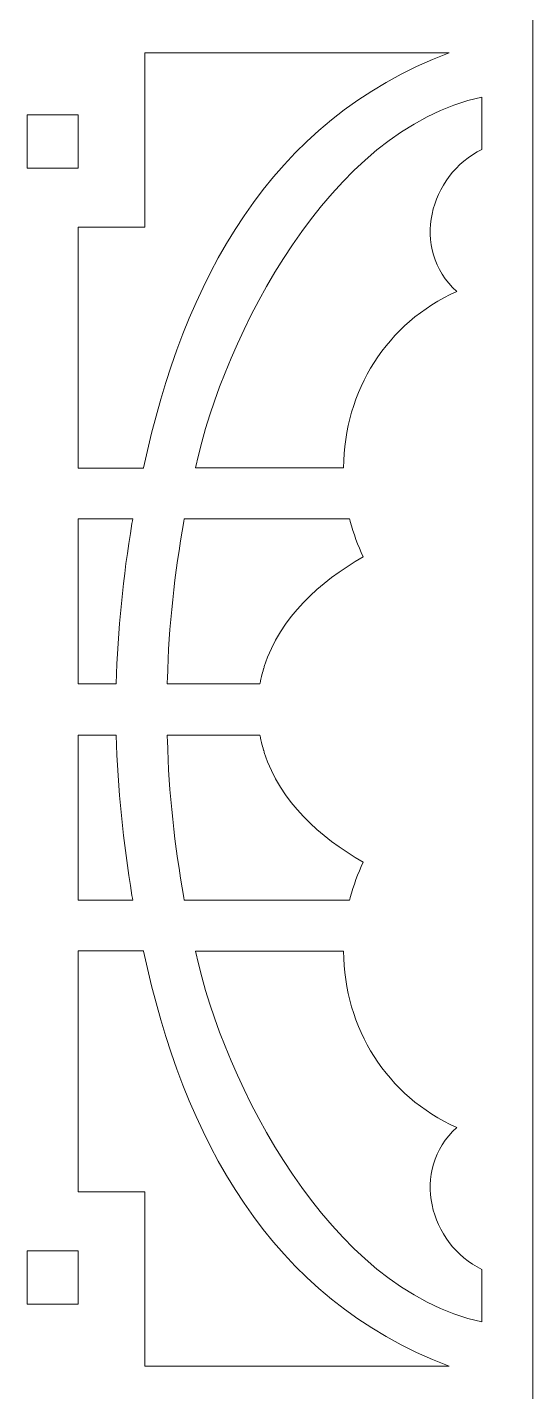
# Model space of a CAD drawing. Header units: centimetres. Extents: x -10 to 9.9, y -5 to 13.4.
# Drawn here: x 8.19 to 9.925, y -0.461 to 4.221 of the extents above; entities that cross this region are included whole.
import ezdxf

# ---------------------------------------------------------------- set-up
doc = ezdxf.new("R2010")
doc.units = ezdxf.units.CM
doc.header["$MEASUREMENT"] = 0
doc.layers.add('layer 1', color=7, linetype='Continuous')

msp = doc.modelspace()

# ---------------------------------------------------------------- linework, layer by layer
at = {"layer": 'layer 1', "color": 242, "lineweight": 9}
for points, knots in [([(0.17453, 13.44236), (0.17453, 13.44236), (0.34885, 13.44236), (0.34885, 13.44236), (0.34885, 13.44236), (0.34885, 13.44236), (9.75098, 13.44236), (9.75098, 13.44236), (9.75098, 13.44236), (9.75098, 13.44236), (9.9253, 13.44236), (9.9253, 13.44236), (9.9253, 13.44236), (9.9253, 13.44236), (9.9253, 13.26803), (9.9253, 13.26803), (9.9253, 13.26803), (9.9253, 13.26803), (9.9253, -4.82596), (9.9253, -4.82596), (9.9253, -4.82596), (9.9253, -4.82596), (9.9253, -5.00029), (9.9253, -5.00029), (9.9253, -5.00029), (9.9253, -5.00029), (9.75098, -5.00029), (9.75098, -5.00029), (9.75098, -5.00029), (9.75098, -5.00029), (0.34885, -5.00029), (0.34885, -5.00029), (0.34885, -5.00029), (0.34885, -5.00029), (0.17453, -5.00029), (0.17453, -5.00029), (0.17453, -5.00029), (0.17453, -5.00029), (0.17453, -4.82596), (0.17453, -4.82596), (0.17453, -4.82596), (0.17453, -4.82596), (0.17453, 13.26803), (0.17453, 13.26803), (0.17453, 13.26803), (0.17453, 13.26803), (0.17453, 13.44236), (0.17453, 13.44236)], [0, 0, 0, 0, 0.0769231, 0.0769231, 0.0769231, 0.0769231, 0.1538462, 0.1538462, 0.1538462, 0.1538462, 0.2307692, 0.2307692, 0.2307692, 0.2307692, 0.3076923, 0.3076923, 0.3076923, 0.3076923, 0.3846154, 0.3846154, 0.3846154, 0.3846154, 0.4615385, 0.4615385, 0.4615385, 0.4615385, 0.5384615, 0.5384615, 0.5384615, 0.5384615, 0.6153846, 0.6153846, 0.6153846, 0.6153846, 0.6923077, 0.6923077, 0.6923077, 0.6923077, 0.7692308, 0.7692308, 0.7692308, 0.7692308, 0.8461538, 0.8461538, 0.8461538, 0.8461538, 1, 1, 1, 1]), ([(8.36441, 3.53525), (8.36441, 3.53525), (8.36933, 3.53525), (8.36933, 3.53525), (8.36933, 3.53525), (8.36933, 3.53525), (8.36989, 3.53525), (8.36989, 3.53525), (8.36989, 3.53525), (8.36989, 3.53525), (8.37911, 3.53525), (8.37911, 3.53525), (8.37911, 3.53525), (8.37911, 3.53525), (8.37961, 3.53525), (8.37961, 3.53525), (8.37961, 3.53525), (8.37961, 3.53525), (8.38884, 3.53525), (8.38884, 3.53525), (8.38884, 3.53525), (8.38884, 3.53525), (8.38941, 3.53525), (8.38941, 3.53525), (8.38941, 3.53525), (8.38941, 3.53525), (8.39861, 3.53525), (8.39861, 3.53525), (8.39861, 3.53525), (8.39861, 3.53525), (8.39913, 3.53525), (8.39913, 3.53525), (8.39913, 3.53525), (8.39913, 3.53525), (8.40834, 3.53525), (8.40834, 3.53525), (8.40834, 3.53525), (8.40834, 3.53525), (8.40891, 3.53525), (8.40891, 3.53525), (8.40891, 3.53525), (8.40891, 3.53525), (8.41813, 3.53525), (8.41813, 3.53525), (8.41813, 3.53525), (8.41813, 3.53525), (8.41863, 3.53525), (8.41863, 3.53525), (8.41863, 3.53525), (8.41863, 3.53525), (8.42786, 3.53525), (8.42786, 3.53525), (8.42786, 3.53525), (8.42786, 3.53525), (8.42841, 3.53525), (8.42841, 3.53525), (8.42841, 3.53525), (8.42841, 3.53525), (8.43763, 3.53525), (8.43763, 3.53525), (8.43763, 3.53525), (8.43763, 3.53525), (8.43814, 3.53525), (8.43814, 3.53525), (8.43814, 3.53525), (8.43814, 3.53525), (8.44736, 3.53525), (8.44736, 3.53525), (8.44736, 3.53525), (8.44736, 3.53525), (8.44786, 3.53525), (8.44786, 3.53525), (8.44786, 3.53525), (8.44786, 3.53525), (8.45708, 3.53525), (8.45708, 3.53525), (8.45708, 3.53525), (8.45708, 3.53525), (8.45759, 3.53525), (8.45759, 3.53525), (8.45759, 3.53525), (8.45759, 3.53525), (8.46682, 3.53525), (8.46682, 3.53525), (8.46682, 3.53525), (8.46682, 3.53525), (8.46736, 3.53525), (8.46736, 3.53525), (8.46736, 3.53525), (8.46736, 3.53525), (8.4766, 3.53525), (8.4766, 3.53525), (8.4766, 3.53525), (8.4766, 3.53525), (8.4771, 3.53525), (8.4771, 3.53525), (8.4771, 3.53525), (8.4771, 3.53525), (8.48632, 3.53525), (8.48632, 3.53525), (8.48632, 3.53525), (8.48632, 3.53525), (8.48687, 3.53525), (8.48687, 3.53525), (8.48687, 3.53525), (8.48687, 3.53525), (8.4961, 3.53525), (8.4961, 3.53525), (8.4961, 3.53525), (8.4961, 3.53525), (8.4966, 3.53525), (8.4966, 3.53525), (8.4966, 3.53525), (8.4966, 3.53525), (8.50583, 3.53525), (8.50583, 3.53525), (8.50583, 3.53525), (8.50583, 3.53525), (8.50639, 3.53525), (8.50639, 3.53525), (8.50639, 3.53525), (8.50639, 3.53525), (8.5156, 3.53525), (8.5156, 3.53525), (8.5156, 3.53525), (8.5156, 3.53525), (8.51612, 3.53525), (8.51612, 3.53525), (8.51612, 3.53525), (8.51612, 3.53525), (8.52533, 3.53525), (8.52533, 3.53525), (8.52533, 3.53525), (8.52533, 3.53525), (8.5259, 3.53525), (8.5259, 3.53525), (8.5259, 3.53525), (8.5259, 3.53525), (8.53512, 3.53525), (8.53512, 3.53525), (8.53512, 3.53525), (8.53512, 3.53525), (8.53562, 3.53525), (8.53562, 3.53525), (8.53562, 3.53525), (8.53562, 3.53525), (8.54485, 3.53525), (8.54485, 3.53525), (8.54485, 3.53525), (8.54485, 3.53525), (8.5454, 3.53525), (8.5454, 3.53525), (8.5454, 3.53525), (8.5454, 3.53525), (8.55462, 3.53525), (8.55462, 3.53525), (8.55462, 3.53525), (8.55462, 3.53525), (8.55513, 3.53525), (8.55513, 3.53525), (8.55513, 3.53525), (8.55513, 3.53525), (8.56435, 3.53525), (8.56435, 3.53525), (8.56435, 3.53525), (8.56435, 3.53525), (8.5649, 3.53525), (8.5649, 3.53525), (8.5649, 3.53525), (8.5649, 3.53525), (8.57413, 3.53525), (8.57413, 3.53525), (8.57413, 3.53525), (8.57413, 3.53525), (8.57463, 3.53525), (8.57463, 3.53525), (8.57463, 3.53525), (8.57463, 3.53525), (8.58385, 3.53525), (8.58385, 3.53525), (8.58385, 3.53525), (8.58385, 3.53525), (8.58442, 3.53525), (8.58442, 3.53525), (8.58442, 3.53525), (8.58442, 3.53525), (8.59363, 3.53525), (8.59363, 3.53525), (8.59363, 3.53525), (8.59363, 3.53525), (8.59363, 3.53687), (8.59363, 3.53687), (8.59363, 3.53687), (8.59363, 3.53687), (8.59363, 4.13308), (8.59363, 4.13308), (8.59363, 4.13308), (8.59363, 4.13308), (9.2902, 4.13311), (9.2902, 4.13311), (9.2902, 4.13311), (9.2902, 4.13311), (9.63843, 4.13311), (9.63843, 4.13311), (9.63843, 4.13311), (9.02227, 3.90211), (8.72623, 3.34792), (8.58907, 2.70967), (8.58907, 2.70967), (8.58907, 2.70967), (8.58891, 2.70914), (8.58891, 2.70914), (8.58891, 2.70914), (8.58891, 2.70914), (8.58889, 2.70914), (8.58889, 2.70914), (8.58889, 2.70914), (8.58889, 2.70914), (8.5888, 2.70862), (8.5888, 2.70862), (8.5888, 2.70862), (8.5888, 2.70862), (8.58879, 2.70862), (8.58879, 2.70862), (8.58879, 2.70862), (8.58879, 2.70862), (8.58864, 2.7081), (8.58864, 2.7081), (8.58864, 2.7081), (8.58864, 2.7081), (8.58863, 2.7081), (8.58863, 2.7081), (8.58863, 2.7081), (8.58863, 2.7081), (8.36441, 2.7081), (8.36441, 2.7081), (8.36441, 2.7081), (8.36441, 2.7081), (8.36441, 3.53525), (8.36441, 3.53525)], [0, 0, 0, 0, 0.0163934, 0.0163934, 0.0163934, 0.0163934, 0.0327869, 0.0327869, 0.0327869, 0.0327869, 0.0491803, 0.0491803, 0.0491803, 0.0491803, 0.0655738, 0.0655738, 0.0655738, 0.0655738, 0.0819672, 0.0819672, 0.0819672, 0.0819672, 0.0983607, 0.0983607, 0.0983607, 0.0983607, 0.1147541, 0.1147541, 0.1147541, 0.1147541, 0.1311475, 0.1311475, 0.1311475, 0.1311475, 0.147541, 0.147541, 0.147541, 0.147541, 0.1639344, 0.1639344, 0.1639344, 0.1639344, 0.1803279, 0.1803279, 0.1803279, 0.1803279, 0.1967213, 0.1967213, 0.1967213, 0.1967213, 0.2131148, 0.2131148, 0.2131148, 0.2131148, 0.2295082, 0.2295082, 0.2295082, 0.2295082, 0.2459016, 0.2459016, 0.2459016, 0.2459016, 0.2622951, 0.2622951, 0.2622951, 0.2622951, 0.2786885, 0.2786885, 0.2786885, 0.2786885, 0.295082, 0.295082, 0.295082, 0.295082, 0.3114754, 0.3114754, 0.3114754, 0.3114754, 0.3278689, 0.3278689, 0.3278689, 0.3278689, 0.3442623, 0.3442623, 0.3442623, 0.3442623, 0.3606557, 0.3606557, 0.3606557, 0.3606557, 0.3770492, 0.3770492, 0.3770492, 0.3770492, 0.3934426, 0.3934426, 0.3934426, 0.3934426, 0.4098361, 0.4098361, 0.4098361, 0.4098361, 0.4262295, 0.4262295, 0.4262295, 0.4262295, 0.442623, 0.442623, 0.442623, 0.442623, 0.4590164, 0.4590164, 0.4590164, 0.4590164, 0.4754098, 0.4754098, 0.4754098, 0.4754098, 0.4918033, 0.4918033, 0.4918033, 0.4918033, 0.5081967, 0.5081967, 0.5081967, 0.5081967, 0.5245902, 0.5245902, 0.5245902, 0.5245902, 0.5409836, 0.5409836, 0.5409836, 0.5409836, 0.557377, 0.557377, 0.557377, 0.557377, 0.5737705, 0.5737705, 0.5737705, 0.5737705, 0.5901639, 0.5901639, 0.5901639, 0.5901639, 0.6065574, 0.6065574, 0.6065574, 0.6065574, 0.6229508, 0.6229508, 0.6229508, 0.6229508, 0.6393443, 0.6393443, 0.6393443, 0.6393443, 0.6557377, 0.6557377, 0.6557377, 0.6557377, 0.6721311, 0.6721311, 0.6721311, 0.6721311, 0.6885246, 0.6885246, 0.6885246, 0.6885246, 0.704918, 0.704918, 0.704918, 0.704918, 0.7213115, 0.7213115, 0.7213115, 0.7213115, 0.7377049, 0.7377049, 0.7377049, 0.7377049, 0.7540984, 0.7540984, 0.7540984, 0.7540984, 0.7704918, 0.7704918, 0.7704918, 0.7704918, 0.7868852, 0.7868852, 0.7868852, 0.7868852, 0.8032787, 0.8032787, 0.8032787, 0.8032787, 0.8196721, 0.8196721, 0.8196721, 0.8196721, 0.8360656, 0.8360656, 0.8360656, 0.8360656, 0.852459, 0.852459, 0.852459, 0.852459, 0.8688525, 0.8688525, 0.8688525, 0.8688525, 0.8852459, 0.8852459, 0.8852459, 0.8852459, 0.9016393, 0.9016393, 0.9016393, 0.9016393, 0.9180328, 0.9180328, 0.9180328, 0.9180328, 0.9344262, 0.9344262, 0.9344262, 0.9344262, 0.9508197, 0.9508197, 0.9508197, 0.9508197, 0.9672131, 0.9672131, 0.9672131, 0.9672131, 1, 1, 1, 1]), ([(9.75098, 3.80181), (9.75098, 3.80181), (9.75098, 3.98156), (9.75098, 3.98156), (9.75098, 3.98156), (9.22732, 3.87029), (8.86764, 3.16559), (8.76691, 2.70967), (8.76691, 2.70967), (8.76691, 2.70967), (9.27586, 2.70967), (9.27586, 2.70967), (9.27586, 2.70967), (9.27762, 2.9736), (9.42441, 3.20758), (9.66435, 3.3141), (9.66435, 3.3141), (9.66435, 3.3141), (9.66439, 3.31412), (9.66439, 3.31412), (9.66439, 3.31412), (9.50374, 3.46125), (9.57004, 3.71415), (9.75098, 3.80181)], [0, 0, 0, 0, 0.1428571, 0.1428571, 0.1428571, 0.1428571, 0.2857143, 0.2857143, 0.2857143, 0.2857143, 0.4285714, 0.4285714, 0.4285714, 0.4285714, 0.5714286, 0.5714286, 0.5714286, 0.5714286, 0.7142857, 0.7142857, 0.7142857, 0.7142857, 1, 1, 1, 1]), ([(8.36431, 3.92012), (8.36431, 3.92012), (8.36431, 3.73746), (8.36431, 3.73746), (8.36431, 3.73746), (8.36431, 3.73746), (8.18971, 3.73746), (8.18971, 3.73746), (8.18971, 3.73746), (8.18971, 3.73746), (8.18971, 3.92012), (8.18971, 3.92012), (8.18971, 3.92012), (8.18971, 3.92012), (8.36431, 3.92012), (8.36431, 3.92012)], [0, 0, 0, 0, 0.2, 0.2, 0.2, 0.2, 0.4, 0.4, 0.4, 0.4, 0.6, 0.6, 0.6, 0.6, 1, 1, 1, 1]), ([(8.36441, 1.96795), (8.36441, 1.96795), (8.36441, 1.98359), (8.36441, 1.98359), (8.36441, 1.98359), (8.36441, 1.98359), (8.36441, 2.00949), (8.36441, 2.00949), (8.36441, 2.00949), (8.36441, 2.00949), (8.36441, 2.03537), (8.36441, 2.03537), (8.36441, 2.03537), (8.36441, 2.03537), (8.36441, 2.06126), (8.36441, 2.06126), (8.36441, 2.06126), (8.36441, 2.06126), (8.36441, 2.08715), (8.36441, 2.08715), (8.36441, 2.08715), (8.36441, 2.08715), (8.36441, 2.11302), (8.36441, 2.11302), (8.36441, 2.11302), (8.36441, 2.11302), (8.36441, 2.13892), (8.36441, 2.13892), (8.36441, 2.13892), (8.36441, 2.13892), (8.36441, 2.16482), (8.36441, 2.16482), (8.36441, 2.16482), (8.36441, 2.16482), (8.36441, 2.1907), (8.36441, 2.1907), (8.36441, 2.1907), (8.36441, 2.1907), (8.36443, 2.21658), (8.36443, 2.21658), (8.36443, 2.21658), (8.36443, 2.21658), (8.36441, 2.24248), (8.36441, 2.24248), (8.36441, 2.24248), (8.36441, 2.24248), (8.36441, 2.26835), (8.36441, 2.26835), (8.36441, 2.26835), (8.36441, 2.26835), (8.36441, 2.29424), (8.36441, 2.29424), (8.36441, 2.29424), (8.36441, 2.29424), (8.36438, 2.32013), (8.36438, 2.32013), (8.36438, 2.32013), (8.36438, 2.32013), (8.36441, 2.34602), (8.36441, 2.34602), (8.36441, 2.34602), (8.36441, 2.34602), (8.36441, 2.37191), (8.36441, 2.37191), (8.36441, 2.37191), (8.36441, 2.37191), (8.36441, 2.39779), (8.36441, 2.39779), (8.36441, 2.39779), (8.36441, 2.39779), (8.36443, 2.42367), (8.36443, 2.42367), (8.36443, 2.42367), (8.36443, 2.42367), (8.36441, 2.44957), (8.36441, 2.44957), (8.36441, 2.44957), (8.36441, 2.44957), (8.36443, 2.47544), (8.36443, 2.47544), (8.36443, 2.47544), (8.36443, 2.47544), (8.36441, 2.50135), (8.36441, 2.50135), (8.36441, 2.50135), (8.36441, 2.50135), (8.36441, 2.52724), (8.36441, 2.52724), (8.36441, 2.52724), (8.36441, 2.52724), (8.36441, 2.53377), (8.36441, 2.53377), (8.36441, 2.53377), (8.36441, 2.53377), (8.5519, 2.53377), (8.5519, 2.53377), (8.5519, 2.53377), (8.5519, 2.53377), (8.55073, 2.52687), (8.55073, 2.52687), (8.55073, 2.52687), (8.55073, 2.52687), (8.55072, 2.52687), (8.55072, 2.52687), (8.55072, 2.52687), (8.55072, 2.52687), (8.55071, 2.52687), (8.55071, 2.52687), (8.55071, 2.52687), (8.55071, 2.52687), (8.55068, 2.52687), (8.55068, 2.52687), (8.55068, 2.52687), (8.55068, 2.52687), (8.54922, 2.51837), (8.54922, 2.51837), (8.54922, 2.51837), (8.54922, 2.51837), (8.5492, 2.51837), (8.5492, 2.51837), (8.5492, 2.51837), (8.5492, 2.51837), (8.54919, 2.51837), (8.54919, 2.51837), (8.54919, 2.51837), (8.54919, 2.51837), (8.54917, 2.51836), (8.54917, 2.51836), (8.54917, 2.51836), (8.51898, 2.33651), (8.49989, 2.15213), (8.49537, 1.96792), (8.49537, 1.96792), (8.49537, 1.96792), (8.49533, 1.96795), (8.49533, 1.96795), (8.49533, 1.96795), (8.49533, 1.96795), (8.36441, 1.96795), (8.36441, 1.96795)], [0, 0, 0, 0, 0.0277778, 0.0277778, 0.0277778, 0.0277778, 0.0555556, 0.0555556, 0.0555556, 0.0555556, 0.0833333, 0.0833333, 0.0833333, 0.0833333, 0.1111111, 0.1111111, 0.1111111, 0.1111111, 0.1388889, 0.1388889, 0.1388889, 0.1388889, 0.1666667, 0.1666667, 0.1666667, 0.1666667, 0.1944444, 0.1944444, 0.1944444, 0.1944444, 0.2222222, 0.2222222, 0.2222222, 0.2222222, 0.25, 0.25, 0.25, 0.25, 0.2777778, 0.2777778, 0.2777778, 0.2777778, 0.3055556, 0.3055556, 0.3055556, 0.3055556, 0.3333333, 0.3333333, 0.3333333, 0.3333333, 0.3611111, 0.3611111, 0.3611111, 0.3611111, 0.3888889, 0.3888889, 0.3888889, 0.3888889, 0.4166667, 0.4166667, 0.4166667, 0.4166667, 0.4444444, 0.4444444, 0.4444444, 0.4444444, 0.4722222, 0.4722222, 0.4722222, 0.4722222, 0.5, 0.5, 0.5, 0.5, 0.5277778, 0.5277778, 0.5277778, 0.5277778, 0.5555556, 0.5555556, 0.5555556, 0.5555556, 0.5833333, 0.5833333, 0.5833333, 0.5833333, 0.6111111, 0.6111111, 0.6111111, 0.6111111, 0.6388889, 0.6388889, 0.6388889, 0.6388889, 0.6666667, 0.6666667, 0.6666667, 0.6666667, 0.6944444, 0.6944444, 0.6944444, 0.6944444, 0.7222222, 0.7222222, 0.7222222, 0.7222222, 0.75, 0.75, 0.75, 0.75, 0.7777778, 0.7777778, 0.7777778, 0.7777778, 0.8055556, 0.8055556, 0.8055556, 0.8055556, 0.8333333, 0.8333333, 0.8333333, 0.8333333, 0.8611111, 0.8611111, 0.8611111, 0.8611111, 0.8888889, 0.8888889, 0.8888889, 0.8888889, 0.9166667, 0.9166667, 0.9166667, 0.9166667, 0.9444444, 0.9444444, 0.9444444, 0.9444444, 1, 1, 1, 1]), ([(9.3435, 2.40402), (9.19291, 2.31756), (9.05873, 2.19838), (9.00352, 2.0276), (9.00352, 2.0276), (9.00352, 2.0276), (9.00351, 2.0276), (9.00351, 2.0276), (9.00351, 2.0276), (9.00351, 2.0276), (9.00288, 2.02565), (9.00288, 2.02565), (9.00288, 2.02565), (9.00288, 2.02565), (9.00286, 2.02565), (9.00286, 2.02565), (9.00286, 2.02565), (9.00286, 2.02565), (9.0014, 2.02082), (9.0014, 2.02082), (9.0014, 2.02082), (9.0014, 2.02082), (9.00135, 2.0208), (9.00135, 2.0208), (9.00135, 2.0208), (9.00135, 2.0208), (9.00112, 2.01987), (9.00112, 2.01987), (9.00112, 2.01987), (9.00112, 2.01987), (9.0011, 2.01987), (9.0011, 2.01987), (9.0011, 2.01987), (9.0011, 2.01987), (9.00108, 2.01978), (9.00108, 2.01978), (9.00108, 2.01978), (9.00108, 2.01978), (9.00108, 2.01978), (9.00108, 2.01978), (9.00108, 2.01978), (9.00108, 2.01978), (8.9994, 2.01399), (8.9994, 2.01399), (8.9994, 2.01399), (8.9994, 2.01399), (8.99938, 2.01397), (8.99938, 2.01397), (8.99938, 2.01397), (8.99938, 2.01397), (8.99916, 2.01314), (8.99916, 2.01314), (8.99916, 2.01314), (8.99916, 2.01314), (8.99916, 2.01314), (8.99916, 2.01314), (8.99916, 2.01314), (8.99916, 2.01314), (8.99736, 2.0067), (8.99736, 2.0067), (8.99736, 2.0067), (8.99736, 2.0067), (8.99736, 2.0067), (8.99736, 2.0067), (8.99736, 2.0067), (8.99736, 2.0067), (8.99717, 2.00596), (8.99717, 2.00596), (8.99717, 2.00596), (8.99717, 2.00596), (8.99715, 2.00596), (8.99715, 2.00596), (8.99715, 2.00596), (8.99715, 2.00596), (8.99524, 1.99868), (8.99524, 1.99868), (8.99524, 1.99868), (8.99524, 1.99868), (8.99522, 1.99868), (8.99522, 1.99868), (8.99522, 1.99868), (8.99522, 1.99868), (8.99521, 1.99853), (8.99521, 1.99853), (8.99521, 1.99853), (8.99521, 1.99853), (8.99519, 1.99853), (8.99519, 1.99853), (8.99519, 1.99853), (8.99519, 1.99853), (8.99403, 1.99377), (8.99403, 1.99377), (8.99403, 1.99377), (8.99403, 1.99377), (8.99401, 1.99379), (8.99401, 1.99379), (8.99401, 1.99379), (8.99401, 1.99379), (8.99381, 1.99287), (8.99381, 1.99287), (8.99381, 1.99287), (8.99381, 1.99287), (8.9938, 1.99285), (8.9938, 1.99285), (8.9938, 1.99285), (8.9938, 1.99285), (8.9919, 1.98461), (8.9919, 1.98461), (8.9919, 1.98461), (8.9919, 1.98461), (8.99186, 1.98462), (8.99186, 1.98462), (8.99186, 1.98462), (8.99186, 1.98462), (8.99171, 1.98372), (8.99171, 1.98372), (8.99171, 1.98372), (8.99171, 1.98372), (8.9917, 1.98372), (8.9917, 1.98372), (8.9917, 1.98372), (8.9917, 1.98372), (8.99055, 1.97825), (8.99055, 1.97825), (8.99055, 1.97825), (8.99055, 1.97825), (8.99053, 1.97825), (8.99053, 1.97825), (8.99053, 1.97825), (8.99053, 1.97825), (8.99037, 1.97737), (8.99037, 1.97737), (8.99037, 1.97737), (8.99037, 1.97737), (8.99035, 1.97737), (8.99035, 1.97737), (8.99035, 1.97737), (8.99035, 1.97737), (8.99014, 1.97631), (8.99014, 1.97631), (8.99014, 1.97631), (8.99014, 1.97631), (8.99012, 1.97631), (8.99012, 1.97631), (8.99012, 1.97631), (8.99012, 1.97631), (8.98908, 1.97093), (8.98908, 1.97093), (8.98908, 1.97093), (8.98908, 1.97093), (8.98906, 1.97093), (8.98906, 1.97093), (8.98906, 1.97093), (8.98906, 1.97093), (8.9885, 1.96795), (8.9885, 1.96795), (8.9885, 1.96795), (8.9885, 1.96795), (8.9885, 1.96795), (8.9885, 1.96795), (8.9885, 1.96795), (8.9885, 1.96795), (8.98844, 1.96794), (8.98844, 1.96794), (8.98844, 1.96794), (8.98844, 1.96794), (8.67022, 1.96795), (8.67022, 1.96795), (8.67022, 1.96795), (8.67022, 1.96795), (8.67036, 1.97556), (8.67036, 1.97556), (8.67036, 1.97556), (8.67036, 1.97556), (8.67043, 1.97561), (8.67043, 1.97561), (8.67043, 1.97561), (8.67043, 1.97561), (8.67045, 1.97556), (8.67045, 1.97556), (8.67045, 1.97556), (8.67045, 1.97556), (8.67045, 1.97559), (8.67045, 1.97559), (8.67045, 1.97559), (8.67045, 1.97559), (8.67065, 1.9848), (8.67065, 1.9848), (8.67065, 1.9848), (8.67065, 1.9848), (8.67067, 1.9848), (8.67067, 1.9848), (8.67067, 1.9848), (8.67067, 1.9848), (8.67069, 1.9848), (8.67069, 1.9848), (8.67069, 1.9848), (8.67069, 1.9848), (8.67069, 1.98483), (8.67069, 1.98483), (8.67069, 1.98483), (8.67585, 2.16639), (8.6956, 2.34756), (8.72718, 2.52528), (8.72718, 2.52528), (8.72718, 2.52528), (8.72718, 2.5253), (8.72718, 2.5253), (8.72718, 2.5253), (8.72718, 2.5253), (8.72721, 2.5253), (8.72721, 2.5253), (8.72721, 2.5253), (8.72721, 2.5253), (8.72722, 2.5253), (8.72722, 2.5253), (8.72722, 2.5253), (8.72722, 2.5253), (8.7287, 2.53377), (8.7287, 2.53377), (8.7287, 2.53377), (8.7287, 2.53377), (8.72871, 2.53377), (8.72871, 2.53377), (8.72871, 2.53377), (8.72871, 2.53377), (8.72873, 2.53377), (8.72873, 2.53377), (8.72873, 2.53377), (8.72873, 2.53377), (8.72876, 2.53377), (8.72876, 2.53377), (8.72876, 2.53377), (8.72876, 2.53377), (9.29664, 2.53377), (9.29664, 2.53377), (9.29664, 2.53377), (9.29664, 2.53377), (9.29666, 2.53377), (9.29666, 2.53377), (9.29666, 2.53377), (9.29666, 2.53377), (9.29721, 2.53163), (9.29721, 2.53163), (9.29721, 2.53163), (9.29721, 2.53163), (9.29723, 2.53163), (9.29723, 2.53163), (9.29723, 2.53163), (9.29723, 2.53163), (9.29773, 2.52949), (9.29773, 2.52949), (9.29773, 2.52949), (9.29773, 2.52949), (9.29776, 2.52949), (9.29776, 2.52949), (9.29776, 2.52949), (9.29776, 2.52949), (9.29831, 2.52736), (9.29831, 2.52736), (9.29831, 2.52736), (9.29831, 2.52736), (9.29832, 2.52736), (9.29832, 2.52736), (9.29832, 2.52736), (9.29832, 2.52736), (9.29883, 2.52525), (9.29883, 2.52525), (9.29883, 2.52525), (9.29883, 2.52525), (9.29884, 2.52523), (9.29884, 2.52523), (9.29884, 2.52523), (9.30966, 2.48369), (9.32492, 2.44282), (9.3435, 2.40402)], [0, 0, 0, 0, 0.0142857, 0.0142857, 0.0142857, 0.0142857, 0.0285714, 0.0285714, 0.0285714, 0.0285714, 0.0428571, 0.0428571, 0.0428571, 0.0428571, 0.0571429, 0.0571429, 0.0571429, 0.0571429, 0.0714286, 0.0714286, 0.0714286, 0.0714286, 0.0857143, 0.0857143, 0.0857143, 0.0857143, 0.1, 0.1, 0.1, 0.1, 0.1142857, 0.1142857, 0.1142857, 0.1142857, 0.1285714, 0.1285714, 0.1285714, 0.1285714, 0.1428571, 0.1428571, 0.1428571, 0.1428571, 0.1571429, 0.1571429, 0.1571429, 0.1571429, 0.1714286, 0.1714286, 0.1714286, 0.1714286, 0.1857143, 0.1857143, 0.1857143, 0.1857143, 0.2, 0.2, 0.2, 0.2, 0.2142857, 0.2142857, 0.2142857, 0.2142857, 0.2285714, 0.2285714, 0.2285714, 0.2285714, 0.2428571, 0.2428571, 0.2428571, 0.2428571, 0.2571429, 0.2571429, 0.2571429, 0.2571429, 0.2714286, 0.2714286, 0.2714286, 0.2714286, 0.2857143, 0.2857143, 0.2857143, 0.2857143, 0.3, 0.3, 0.3, 0.3, 0.3142857, 0.3142857, 0.3142857, 0.3142857, 0.3285714, 0.3285714, 0.3285714, 0.3285714, 0.3428571, 0.3428571, 0.3428571, 0.3428571, 0.3571429, 0.3571429, 0.3571429, 0.3571429, 0.3714286, 0.3714286, 0.3714286, 0.3714286, 0.3857143, 0.3857143, 0.3857143, 0.3857143, 0.4, 0.4, 0.4, 0.4, 0.4142857, 0.4142857, 0.4142857, 0.4142857, 0.4285714, 0.4285714, 0.4285714, 0.4285714, 0.4428571, 0.4428571, 0.4428571, 0.4428571, 0.4571429, 0.4571429, 0.4571429, 0.4571429, 0.4714286, 0.4714286, 0.4714286, 0.4714286, 0.4857143, 0.4857143, 0.4857143, 0.4857143, 0.5, 0.5, 0.5, 0.5, 0.5142857, 0.5142857, 0.5142857, 0.5142857, 0.5285714, 0.5285714, 0.5285714, 0.5285714, 0.5428571, 0.5428571, 0.5428571, 0.5428571, 0.5571429, 0.5571429, 0.5571429, 0.5571429, 0.5714286, 0.5714286, 0.5714286, 0.5714286, 0.5857143, 0.5857143, 0.5857143, 0.5857143, 0.6, 0.6, 0.6, 0.6, 0.6142857, 0.6142857, 0.6142857, 0.6142857, 0.6285714, 0.6285714, 0.6285714, 0.6285714, 0.6428571, 0.6428571, 0.6428571, 0.6428571, 0.6571429, 0.6571429, 0.6571429, 0.6571429, 0.6714286, 0.6714286, 0.6714286, 0.6714286, 0.6857143, 0.6857143, 0.6857143, 0.6857143, 0.7, 0.7, 0.7, 0.7, 0.7142857, 0.7142857, 0.7142857, 0.7142857, 0.7285714, 0.7285714, 0.7285714, 0.7285714, 0.7428571, 0.7428571, 0.7428571, 0.7428571, 0.7571429, 0.7571429, 0.7571429, 0.7571429, 0.7714286, 0.7714286, 0.7714286, 0.7714286, 0.7857143, 0.7857143, 0.7857143, 0.7857143, 0.8, 0.8, 0.8, 0.8, 0.8142857, 0.8142857, 0.8142857, 0.8142857, 0.8285714, 0.8285714, 0.8285714, 0.8285714, 0.8428571, 0.8428571, 0.8428571, 0.8428571, 0.8571429, 0.8571429, 0.8571429, 0.8571429, 0.8714286, 0.8714286, 0.8714286, 0.8714286, 0.8857143, 0.8857143, 0.8857143, 0.8857143, 0.9, 0.9, 0.9, 0.9, 0.9142857, 0.9142857, 0.9142857, 0.9142857, 0.9285714, 0.9285714, 0.9285714, 0.9285714, 0.9428571, 0.9428571, 0.9428571, 0.9428571, 0.9571429, 0.9571429, 0.9571429, 0.9571429, 0.9714286, 0.9714286, 0.9714286, 0.9714286, 1, 1, 1, 1]), ([(8.3644, 1.22623), (8.3644, 1.22623), (8.3644, 1.23281), (8.3644, 1.23281), (8.3644, 1.23281), (8.3644, 1.23281), (8.36441, 1.2587), (8.36441, 1.2587), (8.36441, 1.2587), (8.36441, 1.2587), (8.36441, 1.28459), (8.36441, 1.28459), (8.36441, 1.28459), (8.36441, 1.28459), (8.36441, 1.31047), (8.36441, 1.31047), (8.36441, 1.31047), (8.36441, 1.31047), (8.3644, 1.33637), (8.3644, 1.33637), (8.3644, 1.33637), (8.3644, 1.33637), (8.36441, 1.36225), (8.36441, 1.36225), (8.36441, 1.36225), (8.36441, 1.36225), (8.36441, 1.38813), (8.36441, 1.38813), (8.36441, 1.38813), (8.36441, 1.38813), (8.36441, 1.41403), (8.36441, 1.41403), (8.36441, 1.41403), (8.36441, 1.41403), (8.36441, 1.4399), (8.36441, 1.4399), (8.36441, 1.4399), (8.36441, 1.4399), (8.36441, 1.46579), (8.36441, 1.46579), (8.36441, 1.46579), (8.36441, 1.46579), (8.3644, 1.49168), (8.3644, 1.49168), (8.3644, 1.49168), (8.3644, 1.49168), (8.36441, 1.51757), (8.36441, 1.51757), (8.36441, 1.51757), (8.36441, 1.51757), (8.36441, 1.54346), (8.36441, 1.54346), (8.36441, 1.54346), (8.36441, 1.54346), (8.3644, 1.56934), (8.3644, 1.56934), (8.3644, 1.56934), (8.3644, 1.56934), (8.36444, 1.59523), (8.36444, 1.59523), (8.36444, 1.59523), (8.36444, 1.59523), (8.36441, 1.62112), (8.36441, 1.62112), (8.36441, 1.62112), (8.36441, 1.62112), (8.36441, 1.64701), (8.36441, 1.64701), (8.36441, 1.64701), (8.36441, 1.64701), (8.36441, 1.6729), (8.36441, 1.6729), (8.36441, 1.6729), (8.36441, 1.6729), (8.36441, 1.69877), (8.36441, 1.69877), (8.36441, 1.69877), (8.36441, 1.69877), (8.36441, 1.72469), (8.36441, 1.72469), (8.36441, 1.72469), (8.36441, 1.72469), (8.36441, 1.75055), (8.36441, 1.75055), (8.36441, 1.75055), (8.36441, 1.75055), (8.3644, 1.77645), (8.3644, 1.77645), (8.3644, 1.77645), (8.3644, 1.77645), (8.36441, 1.79204), (8.36441, 1.79204), (8.36441, 1.79204), (8.36441, 1.79204), (8.49533, 1.79204), (8.49533, 1.79204), (8.49533, 1.79204), (8.49533, 1.79204), (8.49535, 1.79204), (8.49535, 1.79204), (8.49535, 1.79204), (8.49989, 1.60783), (8.519, 1.42348), (8.54917, 1.24164), (8.54917, 1.24164), (8.54917, 1.24164), (8.54919, 1.24162), (8.54919, 1.24162), (8.54919, 1.24162), (8.54919, 1.24162), (8.5492, 1.24162), (8.5492, 1.24162), (8.5492, 1.24162), (8.5492, 1.24162), (8.54922, 1.24162), (8.54922, 1.24162), (8.54922, 1.24162), (8.54922, 1.24162), (8.55068, 1.23312), (8.55068, 1.23312), (8.55068, 1.23312), (8.55068, 1.23312), (8.55071, 1.2331), (8.55071, 1.2331), (8.55071, 1.2331), (8.55071, 1.2331), (8.55073, 1.23312), (8.55073, 1.23312), (8.55073, 1.23312), (8.55073, 1.23312), (8.55075, 1.23312), (8.55075, 1.23312), (8.55075, 1.23312), (8.55075, 1.23312), (8.5519, 1.22623), (8.5519, 1.22623), (8.5519, 1.22623), (8.5519, 1.22623), (8.3644, 1.22623), (8.3644, 1.22623)], [0, 0, 0, 0, 0.0277778, 0.0277778, 0.0277778, 0.0277778, 0.0555556, 0.0555556, 0.0555556, 0.0555556, 0.0833333, 0.0833333, 0.0833333, 0.0833333, 0.1111111, 0.1111111, 0.1111111, 0.1111111, 0.1388889, 0.1388889, 0.1388889, 0.1388889, 0.1666667, 0.1666667, 0.1666667, 0.1666667, 0.1944444, 0.1944444, 0.1944444, 0.1944444, 0.2222222, 0.2222222, 0.2222222, 0.2222222, 0.25, 0.25, 0.25, 0.25, 0.2777778, 0.2777778, 0.2777778, 0.2777778, 0.3055556, 0.3055556, 0.3055556, 0.3055556, 0.3333333, 0.3333333, 0.3333333, 0.3333333, 0.3611111, 0.3611111, 0.3611111, 0.3611111, 0.3888889, 0.3888889, 0.3888889, 0.3888889, 0.4166667, 0.4166667, 0.4166667, 0.4166667, 0.4444444, 0.4444444, 0.4444444, 0.4444444, 0.4722222, 0.4722222, 0.4722222, 0.4722222, 0.5, 0.5, 0.5, 0.5, 0.5277778, 0.5277778, 0.5277778, 0.5277778, 0.5555556, 0.5555556, 0.5555556, 0.5555556, 0.5833333, 0.5833333, 0.5833333, 0.5833333, 0.6111111, 0.6111111, 0.6111111, 0.6111111, 0.6388889, 0.6388889, 0.6388889, 0.6388889, 0.6666667, 0.6666667, 0.6666667, 0.6666667, 0.6944444, 0.6944444, 0.6944444, 0.6944444, 0.7222222, 0.7222222, 0.7222222, 0.7222222, 0.75, 0.75, 0.75, 0.75, 0.7777778, 0.7777778, 0.7777778, 0.7777778, 0.8055556, 0.8055556, 0.8055556, 0.8055556, 0.8333333, 0.8333333, 0.8333333, 0.8333333, 0.8611111, 0.8611111, 0.8611111, 0.8611111, 0.8888889, 0.8888889, 0.8888889, 0.8888889, 0.9166667, 0.9166667, 0.9166667, 0.9166667, 0.9444444, 0.9444444, 0.9444444, 0.9444444, 1, 1, 1, 1]), ([(9.34355, 1.35599), (9.19289, 1.44241), (9.05869, 1.56161), (9.00352, 1.73239), (9.00352, 1.73239), (9.00352, 1.73239), (9.00351, 1.73239), (9.00351, 1.73239), (9.00351, 1.73239), (9.00351, 1.73239), (9.00288, 1.73433), (9.00288, 1.73433), (9.00288, 1.73433), (9.00288, 1.73433), (9.00286, 1.73431), (9.00286, 1.73431), (9.00286, 1.73431), (9.00286, 1.73431), (9.0014, 1.73919), (9.0014, 1.73919), (9.0014, 1.73919), (9.0014, 1.73919), (9.00139, 1.73921), (9.00139, 1.73921), (9.00139, 1.73921), (9.00139, 1.73921), (9.00112, 1.74012), (9.00112, 1.74012), (9.00112, 1.74012), (9.00112, 1.74012), (9.0011, 1.74012), (9.0011, 1.74012), (9.0011, 1.74012), (9.0011, 1.74012), (9.00106, 1.74021), (9.00106, 1.74021), (9.00106, 1.74021), (9.00106, 1.74021), (9.00105, 1.74021), (9.00105, 1.74021), (9.00105, 1.74021), (9.00105, 1.74021), (8.9994, 1.74601), (8.9994, 1.74601), (8.9994, 1.74601), (8.9994, 1.74601), (8.99938, 1.74601), (8.99938, 1.74601), (8.99938, 1.74601), (8.99938, 1.74601), (8.99916, 1.74685), (8.99916, 1.74685), (8.99916, 1.74685), (8.99916, 1.74685), (8.99914, 1.74685), (8.99914, 1.74685), (8.99914, 1.74685), (8.99914, 1.74685), (8.99736, 1.75327), (8.99736, 1.75327), (8.99736, 1.75327), (8.99736, 1.75327), (8.99735, 1.75325), (8.99735, 1.75325), (8.99735, 1.75325), (8.99735, 1.75325), (8.99717, 1.75403), (8.99717, 1.75403), (8.99717, 1.75403), (8.99717, 1.75403), (8.99715, 1.75403), (8.99715, 1.75403), (8.99715, 1.75403), (8.99715, 1.75403), (8.99524, 1.76131), (8.99524, 1.76131), (8.99524, 1.76131), (8.99524, 1.76131), (8.99522, 1.76131), (8.99522, 1.76131), (8.99522, 1.76131), (8.99522, 1.76131), (8.99521, 1.76147), (8.99521, 1.76147), (8.99521, 1.76147), (8.99521, 1.76147), (8.99519, 1.76145), (8.99519, 1.76145), (8.99519, 1.76145), (8.99519, 1.76145), (8.99403, 1.76621), (8.99403, 1.76621), (8.99403, 1.76621), (8.99403, 1.76621), (8.99401, 1.76621), (8.99401, 1.76621), (8.99401, 1.76621), (8.99401, 1.76621), (8.99381, 1.76711), (8.99381, 1.76711), (8.99381, 1.76711), (8.99381, 1.76711), (8.9938, 1.76711), (8.9938, 1.76711), (8.9938, 1.76711), (8.9938, 1.76711), (8.9919, 1.77538), (8.9919, 1.77538), (8.9919, 1.77538), (8.9919, 1.77538), (8.99189, 1.77538), (8.99189, 1.77538), (8.99189, 1.77538), (8.99189, 1.77538), (8.9917, 1.77627), (8.9917, 1.77627), (8.9917, 1.77627), (8.9917, 1.77627), (8.99168, 1.77627), (8.99168, 1.77627), (8.99168, 1.77627), (8.99168, 1.77627), (8.9905, 1.78174), (8.9905, 1.78174), (8.9905, 1.78174), (8.9905, 1.78174), (8.9905, 1.78174), (8.9905, 1.78174), (8.9905, 1.78174), (8.9905, 1.78174), (8.99037, 1.78262), (8.99037, 1.78262), (8.99037, 1.78262), (8.99037, 1.78262), (8.99035, 1.78263), (8.99035, 1.78263), (8.99035, 1.78263), (8.99035, 1.78263), (8.99014, 1.78368), (8.99014, 1.78368), (8.99014, 1.78368), (8.99014, 1.78368), (8.99012, 1.78368), (8.99012, 1.78368), (8.99012, 1.78368), (8.99012, 1.78368), (8.98906, 1.78903), (8.98906, 1.78903), (8.98906, 1.78903), (8.98906, 1.78903), (8.98906, 1.78904), (8.98906, 1.78904), (8.98906, 1.78904), (8.98906, 1.78904), (8.9885, 1.79204), (8.9885, 1.79204), (8.9885, 1.79204), (8.9885, 1.79204), (8.98849, 1.79204), (8.98849, 1.79204), (8.98849, 1.79204), (8.98849, 1.79204), (8.98845, 1.79204), (8.98845, 1.79204), (8.98845, 1.79204), (8.98845, 1.79204), (8.67022, 1.79204), (8.67022, 1.79204), (8.67022, 1.79204), (8.67022, 1.79204), (8.67041, 1.78443), (8.67041, 1.78443), (8.67041, 1.78443), (8.67041, 1.78443), (8.67043, 1.78443), (8.67043, 1.78443), (8.67043, 1.78443), (8.67043, 1.78443), (8.67045, 1.78443), (8.67045, 1.78443), (8.67045, 1.78443), (8.67045, 1.78443), (8.67045, 1.7844), (8.67045, 1.7844), (8.67045, 1.7844), (8.67045, 1.7844), (8.67065, 1.77519), (8.67065, 1.77519), (8.67065, 1.77519), (8.67065, 1.77519), (8.67067, 1.77519), (8.67067, 1.77519), (8.67067, 1.77519), (8.67067, 1.77519), (8.67069, 1.77519), (8.67069, 1.77519), (8.67069, 1.77519), (8.67069, 1.77519), (8.67069, 1.77516), (8.67069, 1.77516), (8.67069, 1.77516), (8.67582, 1.5936), (8.6956, 1.41242), (8.72718, 1.23469), (8.72718, 1.23469), (8.72718, 1.23469), (8.72719, 1.23469), (8.72719, 1.23469), (8.72719, 1.23469), (8.72719, 1.23469), (8.72721, 1.23469), (8.72721, 1.23469), (8.72721, 1.23469), (8.72721, 1.23469), (8.72722, 1.23469), (8.72722, 1.23469), (8.72722, 1.23469), (8.72722, 1.23469), (8.7287, 1.22623), (8.7287, 1.22623), (8.7287, 1.22623), (8.7287, 1.22623), (8.72871, 1.22623), (8.72871, 1.22623), (8.72871, 1.22623), (8.72871, 1.22623), (8.72873, 1.22621), (8.72873, 1.22621), (8.72873, 1.22621), (8.72873, 1.22621), (8.72878, 1.22623), (8.72878, 1.22623), (8.72878, 1.22623), (8.72878, 1.22623), (9.29664, 1.22623), (9.29664, 1.22623), (9.29664, 1.22623), (9.29664, 1.22623), (9.29666, 1.22621), (9.29666, 1.22621), (9.29666, 1.22621), (9.29666, 1.22621), (9.29721, 1.22836), (9.29721, 1.22836), (9.29721, 1.22836), (9.29721, 1.22836), (9.29723, 1.22834), (9.29723, 1.22834), (9.29723, 1.22834), (9.29723, 1.22834), (9.29773, 1.2305), (9.29773, 1.2305), (9.29773, 1.2305), (9.29773, 1.2305), (9.29776, 1.2305), (9.29776, 1.2305), (9.29776, 1.2305), (9.29776, 1.2305), (9.29831, 1.23263), (9.29831, 1.23263), (9.29831, 1.23263), (9.29831, 1.23263), (9.29832, 1.23263), (9.29832, 1.23263), (9.29832, 1.23263), (9.29832, 1.23263), (9.29883, 1.23474), (9.29883, 1.23474), (9.29883, 1.23474), (9.29883, 1.23474), (9.29884, 1.23473), (9.29884, 1.23473), (9.29884, 1.23473), (9.30966, 1.27628), (9.32492, 1.31717), (9.34355, 1.35599)], [0, 0, 0, 0, 0.0142857, 0.0142857, 0.0142857, 0.0142857, 0.0285714, 0.0285714, 0.0285714, 0.0285714, 0.0428571, 0.0428571, 0.0428571, 0.0428571, 0.0571429, 0.0571429, 0.0571429, 0.0571429, 0.0714286, 0.0714286, 0.0714286, 0.0714286, 0.0857143, 0.0857143, 0.0857143, 0.0857143, 0.1, 0.1, 0.1, 0.1, 0.1142857, 0.1142857, 0.1142857, 0.1142857, 0.1285714, 0.1285714, 0.1285714, 0.1285714, 0.1428571, 0.1428571, 0.1428571, 0.1428571, 0.1571429, 0.1571429, 0.1571429, 0.1571429, 0.1714286, 0.1714286, 0.1714286, 0.1714286, 0.1857143, 0.1857143, 0.1857143, 0.1857143, 0.2, 0.2, 0.2, 0.2, 0.2142857, 0.2142857, 0.2142857, 0.2142857, 0.2285714, 0.2285714, 0.2285714, 0.2285714, 0.2428571, 0.2428571, 0.2428571, 0.2428571, 0.2571429, 0.2571429, 0.2571429, 0.2571429, 0.2714286, 0.2714286, 0.2714286, 0.2714286, 0.2857143, 0.2857143, 0.2857143, 0.2857143, 0.3, 0.3, 0.3, 0.3, 0.3142857, 0.3142857, 0.3142857, 0.3142857, 0.3285714, 0.3285714, 0.3285714, 0.3285714, 0.3428571, 0.3428571, 0.3428571, 0.3428571, 0.3571429, 0.3571429, 0.3571429, 0.3571429, 0.3714286, 0.3714286, 0.3714286, 0.3714286, 0.3857143, 0.3857143, 0.3857143, 0.3857143, 0.4, 0.4, 0.4, 0.4, 0.4142857, 0.4142857, 0.4142857, 0.4142857, 0.4285714, 0.4285714, 0.4285714, 0.4285714, 0.4428571, 0.4428571, 0.4428571, 0.4428571, 0.4571429, 0.4571429, 0.4571429, 0.4571429, 0.4714286, 0.4714286, 0.4714286, 0.4714286, 0.4857143, 0.4857143, 0.4857143, 0.4857143, 0.5, 0.5, 0.5, 0.5, 0.5142857, 0.5142857, 0.5142857, 0.5142857, 0.5285714, 0.5285714, 0.5285714, 0.5285714, 0.5428571, 0.5428571, 0.5428571, 0.5428571, 0.5571429, 0.5571429, 0.5571429, 0.5571429, 0.5714286, 0.5714286, 0.5714286, 0.5714286, 0.5857143, 0.5857143, 0.5857143, 0.5857143, 0.6, 0.6, 0.6, 0.6, 0.6142857, 0.6142857, 0.6142857, 0.6142857, 0.6285714, 0.6285714, 0.6285714, 0.6285714, 0.6428571, 0.6428571, 0.6428571, 0.6428571, 0.6571429, 0.6571429, 0.6571429, 0.6571429, 0.6714286, 0.6714286, 0.6714286, 0.6714286, 0.6857143, 0.6857143, 0.6857143, 0.6857143, 0.7, 0.7, 0.7, 0.7, 0.7142857, 0.7142857, 0.7142857, 0.7142857, 0.7285714, 0.7285714, 0.7285714, 0.7285714, 0.7428571, 0.7428571, 0.7428571, 0.7428571, 0.7571429, 0.7571429, 0.7571429, 0.7571429, 0.7714286, 0.7714286, 0.7714286, 0.7714286, 0.7857143, 0.7857143, 0.7857143, 0.7857143, 0.8, 0.8, 0.8, 0.8, 0.8142857, 0.8142857, 0.8142857, 0.8142857, 0.8285714, 0.8285714, 0.8285714, 0.8285714, 0.8428571, 0.8428571, 0.8428571, 0.8428571, 0.8571429, 0.8571429, 0.8571429, 0.8571429, 0.8714286, 0.8714286, 0.8714286, 0.8714286, 0.8857143, 0.8857143, 0.8857143, 0.8857143, 0.9, 0.9, 0.9, 0.9, 0.9142857, 0.9142857, 0.9142857, 0.9142857, 0.9285714, 0.9285714, 0.9285714, 0.9285714, 0.9428571, 0.9428571, 0.9428571, 0.9428571, 0.9571429, 0.9571429, 0.9571429, 0.9571429, 0.9714286, 0.9714286, 0.9714286, 0.9714286, 1, 1, 1, 1]), ([(8.59359, 0.22312), (8.59359, 0.22312), (8.59359, 0.22472), (8.59359, 0.22472), (8.59359, 0.22472), (8.59359, 0.22472), (8.58435, 0.22472), (8.58435, 0.22472), (8.58435, 0.22472), (8.58435, 0.22472), (8.58382, 0.22472), (8.58382, 0.22472), (8.58382, 0.22472), (8.58382, 0.22472), (8.57459, 0.22472), (8.57459, 0.22472), (8.57459, 0.22472), (8.57459, 0.22472), (8.57409, 0.22472), (8.57409, 0.22472), (8.57409, 0.22472), (8.57409, 0.22472), (8.56487, 0.22472), (8.56487, 0.22472), (8.56487, 0.22472), (8.56487, 0.22472), (8.56433, 0.22472), (8.56433, 0.22472), (8.56433, 0.22472), (8.56433, 0.22472), (8.55509, 0.22472), (8.55509, 0.22472), (8.55509, 0.22472), (8.55509, 0.22472), (8.55459, 0.22472), (8.55459, 0.22472), (8.55459, 0.22472), (8.55459, 0.22472), (8.54535, 0.22472), (8.54535, 0.22472), (8.54535, 0.22472), (8.54535, 0.22472), (8.5448, 0.22472), (8.5448, 0.22472), (8.5448, 0.22472), (8.5448, 0.22472), (8.53562, 0.22472), (8.53562, 0.22472), (8.53562, 0.22472), (8.53562, 0.22472), (8.53507, 0.22472), (8.53507, 0.22472), (8.53507, 0.22472), (8.53507, 0.22472), (8.52586, 0.22474), (8.52586, 0.22474), (8.52586, 0.22474), (8.52586, 0.22474), (8.52529, 0.22472), (8.52529, 0.22472), (8.52529, 0.22472), (8.52529, 0.22472), (8.51609, 0.22472), (8.51609, 0.22472), (8.51609, 0.22472), (8.51609, 0.22472), (8.51557, 0.22472), (8.51557, 0.22472), (8.51557, 0.22472), (8.51557, 0.22472), (8.50636, 0.22472), (8.50636, 0.22472), (8.50636, 0.22472), (8.50636, 0.22472), (8.50579, 0.22469), (8.50579, 0.22469), (8.50579, 0.22469), (8.50579, 0.22469), (8.49657, 0.22472), (8.49657, 0.22472), (8.49657, 0.22472), (8.49657, 0.22472), (8.49607, 0.22474), (8.49607, 0.22474), (8.49607, 0.22474), (8.49607, 0.22474), (8.48684, 0.22472), (8.48684, 0.22472), (8.48684, 0.22472), (8.48684, 0.22472), (8.48629, 0.22472), (8.48629, 0.22472), (8.48629, 0.22472), (8.48629, 0.22472), (8.47705, 0.2247), (8.47705, 0.2247), (8.47705, 0.2247), (8.47705, 0.2247), (8.47656, 0.2247), (8.47656, 0.2247), (8.47656, 0.2247), (8.47656, 0.2247), (8.46735, 0.22472), (8.46735, 0.22472), (8.46735, 0.22472), (8.46735, 0.22472), (8.46679, 0.22472), (8.46679, 0.22472), (8.46679, 0.22472), (8.46679, 0.22472), (8.45756, 0.22472), (8.45756, 0.22472), (8.45756, 0.22472), (8.45756, 0.22472), (8.45708, 0.22472), (8.45708, 0.22472), (8.45708, 0.22472), (8.45708, 0.22472), (8.44782, 0.22472), (8.44782, 0.22472), (8.44782, 0.22472), (8.44782, 0.22472), (8.44733, 0.22472), (8.44733, 0.22472), (8.44733, 0.22472), (8.44733, 0.22472), (8.4381, 0.22472), (8.4381, 0.22472), (8.4381, 0.22472), (8.4381, 0.22472), (8.4376, 0.22472), (8.4376, 0.22472), (8.4376, 0.22472), (8.4376, 0.22472), (8.42838, 0.22472), (8.42838, 0.22472), (8.42838, 0.22472), (8.42838, 0.22472), (8.42781, 0.22472), (8.42781, 0.22472), (8.42781, 0.22472), (8.42781, 0.22472), (8.4186, 0.22472), (8.4186, 0.22472), (8.4186, 0.22472), (8.4186, 0.22472), (8.41808, 0.22472), (8.41808, 0.22472), (8.41808, 0.22472), (8.41808, 0.22472), (8.40887, 0.22472), (8.40887, 0.22472), (8.40887, 0.22472), (8.40887, 0.22472), (8.4083, 0.22472), (8.4083, 0.22472), (8.4083, 0.22472), (8.4083, 0.22472), (8.39908, 0.22472), (8.39908, 0.22472), (8.39908, 0.22472), (8.39908, 0.22472), (8.39858, 0.22472), (8.39858, 0.22472), (8.39858, 0.22472), (8.39858, 0.22472), (8.38935, 0.22472), (8.38935, 0.22472), (8.38935, 0.22472), (8.38935, 0.22472), (8.3888, 0.22472), (8.3888, 0.22472), (8.3888, 0.22472), (8.3888, 0.22472), (8.37958, 0.22472), (8.37958, 0.22472), (8.37958, 0.22472), (8.37958, 0.22472), (8.37908, 0.22472), (8.37908, 0.22472), (8.37908, 0.22472), (8.37908, 0.22472), (8.36985, 0.22472), (8.36985, 0.22472), (8.36985, 0.22472), (8.36985, 0.22472), (8.36928, 0.22472), (8.36928, 0.22472), (8.36928, 0.22472), (8.36928, 0.22472), (8.36441, 0.22472), (8.36441, 0.22472), (8.36441, 0.22472), (8.36441, 0.22472), (8.36441, 1.05189), (8.36441, 1.05189), (8.36441, 1.05189), (8.36441, 1.05189), (8.58863, 1.05189), (8.58863, 1.05189), (8.58863, 1.05189), (8.58863, 1.05189), (8.58864, 1.05189), (8.58864, 1.05189), (8.58864, 1.05189), (8.58864, 1.05189), (8.5888, 1.05138), (8.5888, 1.05138), (8.5888, 1.05138), (8.5888, 1.05138), (8.58882, 1.05138), (8.58882, 1.05138), (8.58882, 1.05138), (8.58882, 1.05138), (8.58889, 1.05086), (8.58889, 1.05086), (8.58889, 1.05086), (8.58889, 1.05086), (8.58891, 1.05086), (8.58891, 1.05086), (8.58891, 1.05086), (8.58891, 1.05086), (8.58905, 1.05032), (8.58905, 1.05032), (8.58905, 1.05032), (8.72623, 0.41205), (9.0223, -0.14217), (9.6385, -0.37312), (9.6385, -0.37312), (9.6385, -0.37312), (8.59363, -0.37314), (8.59363, -0.37314), (8.59363, -0.37314), (8.59363, -0.37314), (8.59363, 0.22312), (8.59363, 0.22312), (8.59363, 0.22312), (8.59363, 0.22312), (8.59359, 0.22312), (8.59359, 0.22312)], [0, 0, 0, 0, 0.0163934, 0.0163934, 0.0163934, 0.0163934, 0.0327869, 0.0327869, 0.0327869, 0.0327869, 0.0491803, 0.0491803, 0.0491803, 0.0491803, 0.0655738, 0.0655738, 0.0655738, 0.0655738, 0.0819672, 0.0819672, 0.0819672, 0.0819672, 0.0983607, 0.0983607, 0.0983607, 0.0983607, 0.1147541, 0.1147541, 0.1147541, 0.1147541, 0.1311475, 0.1311475, 0.1311475, 0.1311475, 0.147541, 0.147541, 0.147541, 0.147541, 0.1639344, 0.1639344, 0.1639344, 0.1639344, 0.1803279, 0.1803279, 0.1803279, 0.1803279, 0.1967213, 0.1967213, 0.1967213, 0.1967213, 0.2131148, 0.2131148, 0.2131148, 0.2131148, 0.2295082, 0.2295082, 0.2295082, 0.2295082, 0.2459016, 0.2459016, 0.2459016, 0.2459016, 0.2622951, 0.2622951, 0.2622951, 0.2622951, 0.2786885, 0.2786885, 0.2786885, 0.2786885, 0.295082, 0.295082, 0.295082, 0.295082, 0.3114754, 0.3114754, 0.3114754, 0.3114754, 0.3278689, 0.3278689, 0.3278689, 0.3278689, 0.3442623, 0.3442623, 0.3442623, 0.3442623, 0.3606557, 0.3606557, 0.3606557, 0.3606557, 0.3770492, 0.3770492, 0.3770492, 0.3770492, 0.3934426, 0.3934426, 0.3934426, 0.3934426, 0.4098361, 0.4098361, 0.4098361, 0.4098361, 0.4262295, 0.4262295, 0.4262295, 0.4262295, 0.442623, 0.442623, 0.442623, 0.442623, 0.4590164, 0.4590164, 0.4590164, 0.4590164, 0.4754098, 0.4754098, 0.4754098, 0.4754098, 0.4918033, 0.4918033, 0.4918033, 0.4918033, 0.5081967, 0.5081967, 0.5081967, 0.5081967, 0.5245902, 0.5245902, 0.5245902, 0.5245902, 0.5409836, 0.5409836, 0.5409836, 0.5409836, 0.557377, 0.557377, 0.557377, 0.557377, 0.5737705, 0.5737705, 0.5737705, 0.5737705, 0.5901639, 0.5901639, 0.5901639, 0.5901639, 0.6065574, 0.6065574, 0.6065574, 0.6065574, 0.6229508, 0.6229508, 0.6229508, 0.6229508, 0.6393443, 0.6393443, 0.6393443, 0.6393443, 0.6557377, 0.6557377, 0.6557377, 0.6557377, 0.6721311, 0.6721311, 0.6721311, 0.6721311, 0.6885246, 0.6885246, 0.6885246, 0.6885246, 0.704918, 0.704918, 0.704918, 0.704918, 0.7213115, 0.7213115, 0.7213115, 0.7213115, 0.7377049, 0.7377049, 0.7377049, 0.7377049, 0.7540984, 0.7540984, 0.7540984, 0.7540984, 0.7704918, 0.7704918, 0.7704918, 0.7704918, 0.7868852, 0.7868852, 0.7868852, 0.7868852, 0.8032787, 0.8032787, 0.8032787, 0.8032787, 0.8196721, 0.8196721, 0.8196721, 0.8196721, 0.8360656, 0.8360656, 0.8360656, 0.8360656, 0.852459, 0.852459, 0.852459, 0.852459, 0.8688525, 0.8688525, 0.8688525, 0.8688525, 0.8852459, 0.8852459, 0.8852459, 0.8852459, 0.9016393, 0.9016393, 0.9016393, 0.9016393, 0.9180328, 0.9180328, 0.9180328, 0.9180328, 0.9344262, 0.9344262, 0.9344262, 0.9344262, 0.9508197, 0.9508197, 0.9508197, 0.9508197, 0.9672131, 0.9672131, 0.9672131, 0.9672131, 1, 1, 1, 1]), ([(9.75098, -0.22154), (9.75098, -0.22154), (9.75098, -0.04175), (9.75098, -0.04175), (9.75098, -0.04175), (9.57004, 0.04585), (9.50373, 0.29873), (9.66439, 0.44588), (9.66439, 0.44588), (9.66439, 0.44588), (9.66435, 0.44589), (9.66435, 0.44589), (9.66435, 0.44589), (9.42438, 0.55239), (9.27762, 0.78641), (9.27586, 1.05032), (9.27586, 1.05032), (9.27586, 1.05032), (8.76691, 1.05032), (8.76691, 1.05032), (8.76691, 1.05032), (8.86763, 0.59439), (9.22732, -0.11029), (9.75098, -0.22154)], [0, 0, 0, 0, 0.1428571, 0.1428571, 0.1428571, 0.1428571, 0.2857143, 0.2857143, 0.2857143, 0.2857143, 0.4285714, 0.4285714, 0.4285714, 0.4285714, 0.5714286, 0.5714286, 0.5714286, 0.5714286, 0.7142857, 0.7142857, 0.7142857, 0.7142857, 1, 1, 1, 1]), ([(8.18971, -0.16015), (8.18971, -0.16015), (8.36431, -0.16015), (8.36431, -0.16015), (8.36431, -0.16015), (8.36431, -0.16015), (8.36431, 0.02251), (8.36431, 0.02251), (8.36431, 0.02251), (8.36431, 0.02251), (8.18971, 0.02251), (8.18971, 0.02251), (8.18971, 0.02251), (8.18971, 0.02251), (8.18971, -0.16015), (8.18971, -0.16015)], [0, 0, 0, 0, 0.2, 0.2, 0.2, 0.2, 0.4, 0.4, 0.4, 0.4, 0.6, 0.6, 0.6, 0.6, 1, 1, 1, 1])]:
    msp.add_open_spline(points, degree=3, knots=knots, dxfattribs=at)

doc.saveas('drawing.dxf')
